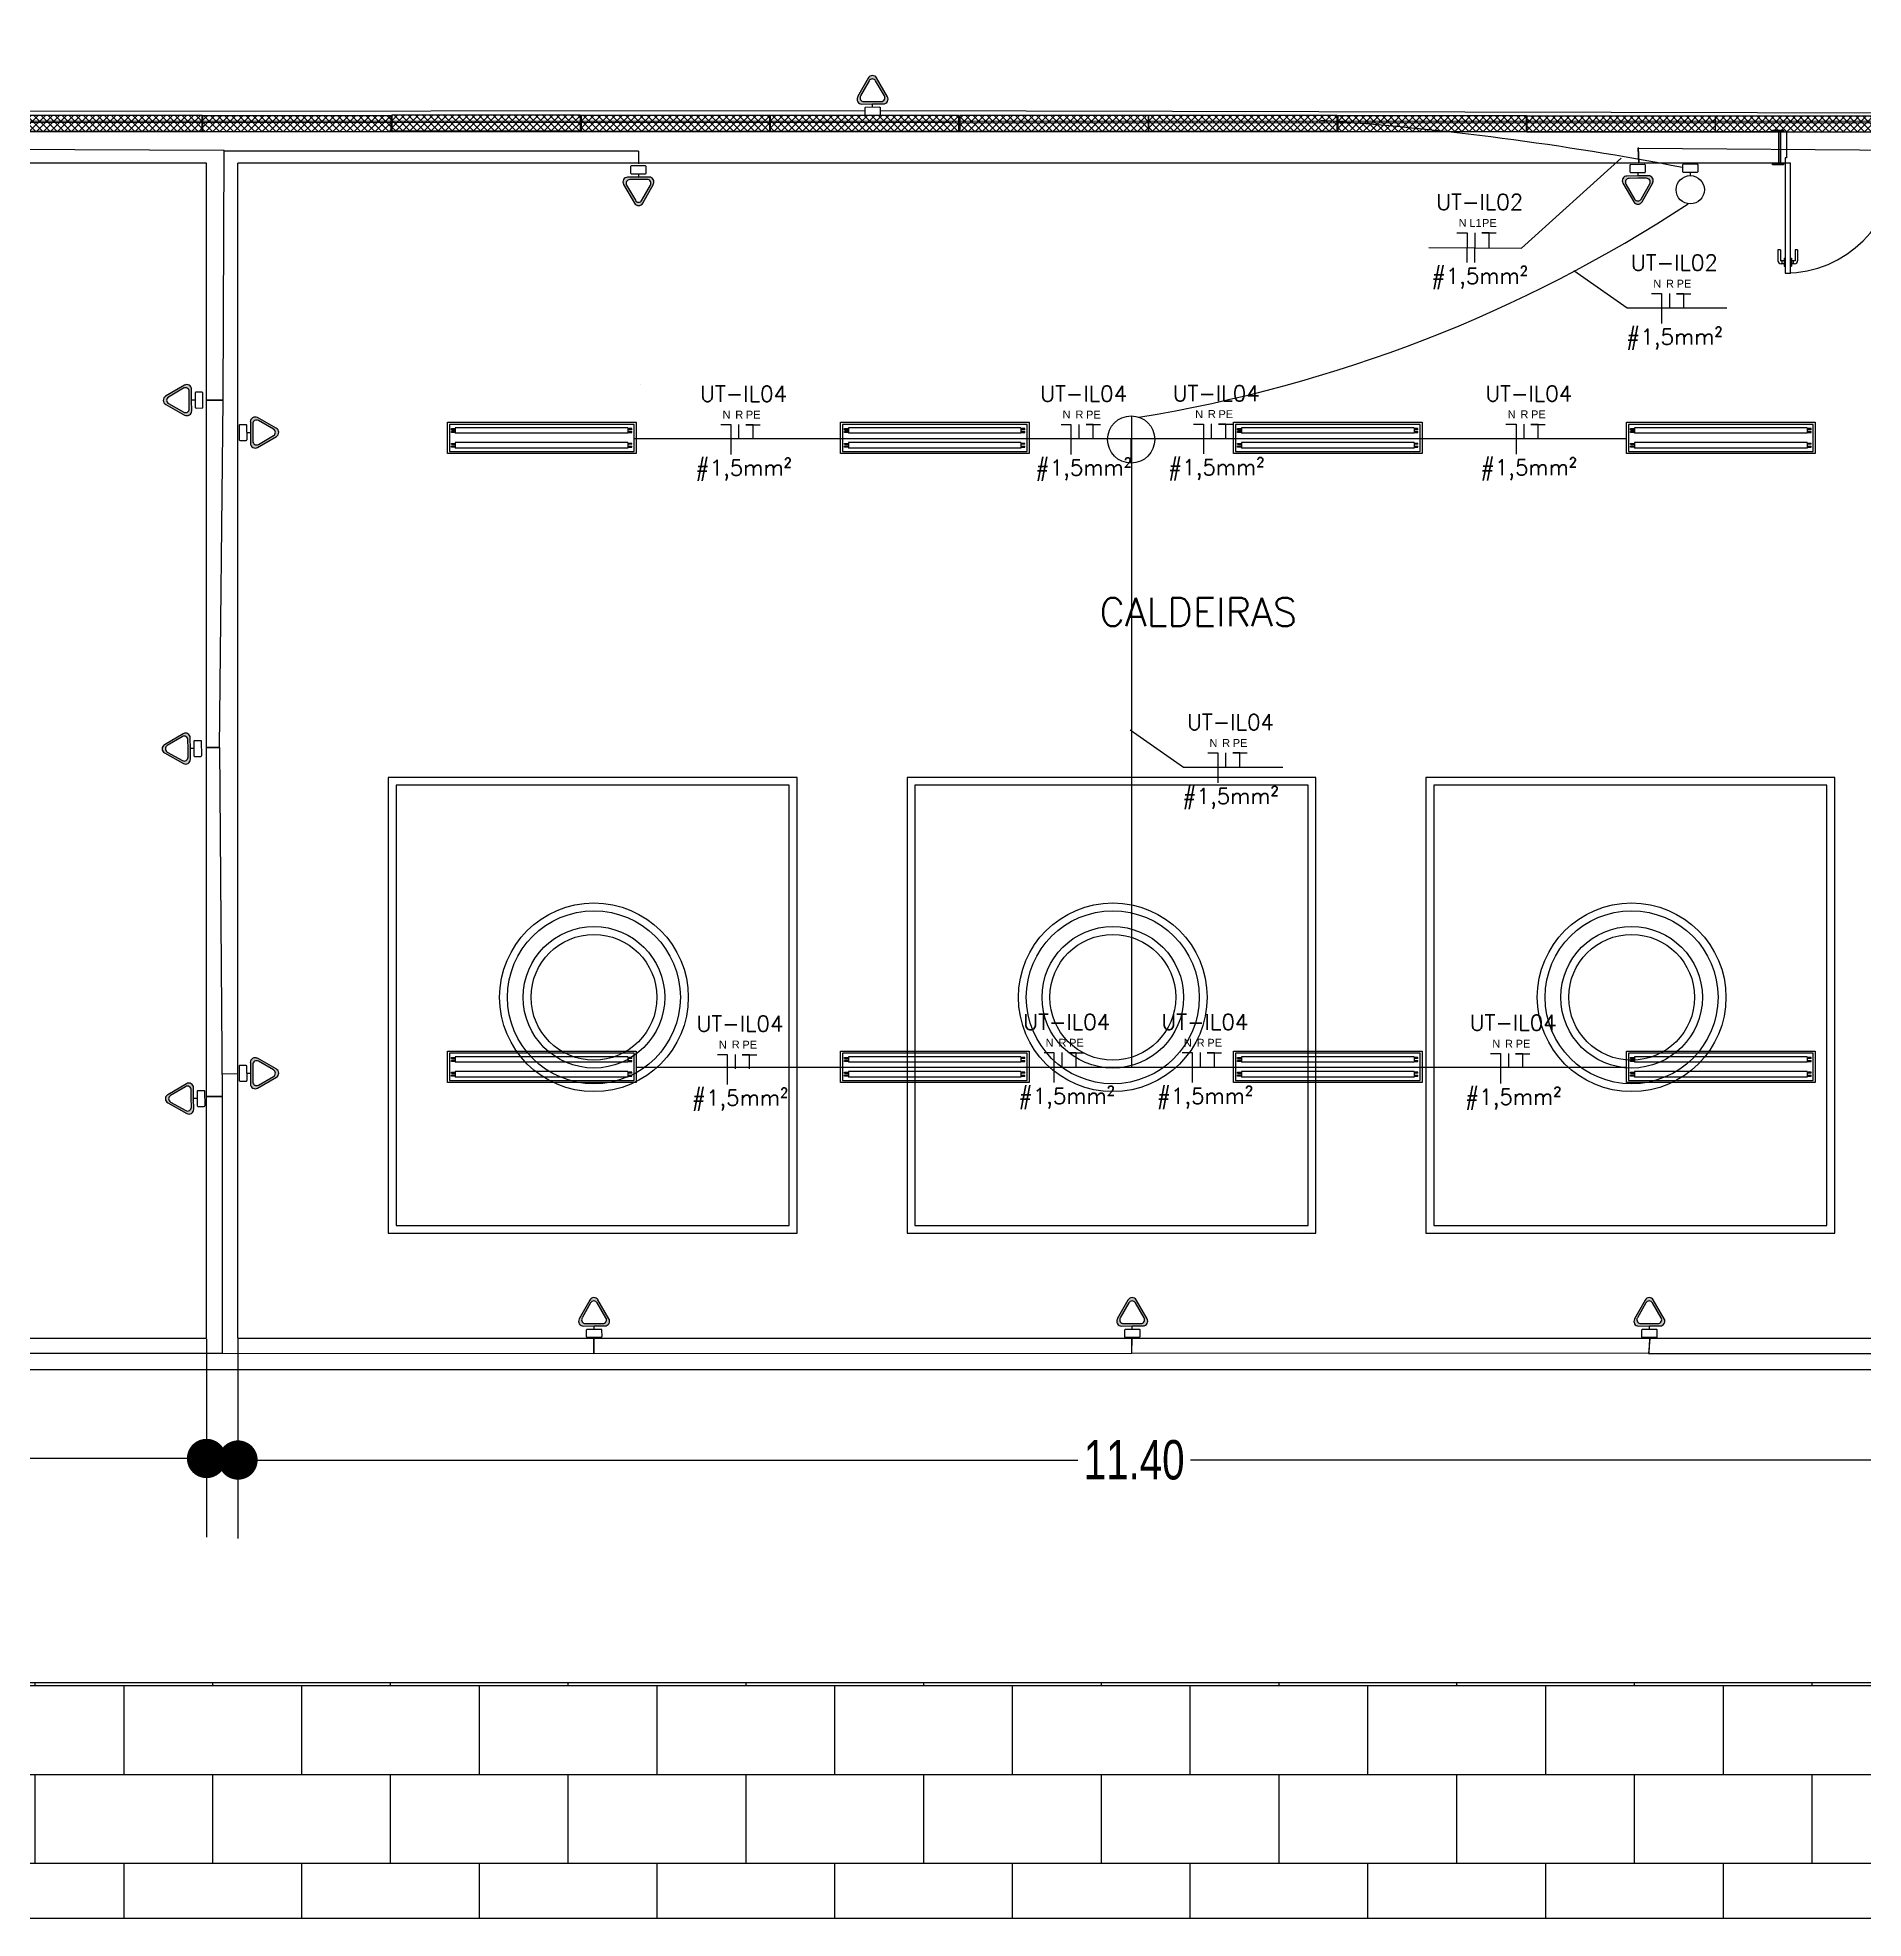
# Model space of a CAD drawing. Header units: metres. Extents: x 2442 to 5008, y 1070 to 2228.
# Drawn here: x 2476.5 to 2488.12, y 1088.13 to 1100.09 of the extents above; entities that cross this region are included whole.
import ezdxf
from ezdxf.enums import TextEntityAlignment as Align

# ---------------------------------------------------------------- set-up
doc = ezdxf.new("R2010")
doc.units = ezdxf.units.M
doc.linetypes.add('HIDDEN', pattern=[0.375, 0.25, -0.125])
doc.layers.get('Defpoints').update_dxf_attribs({"color": 130})
for name, color, linetype in [('003', 1, 'Continuous'), ('ARQ LAYOUT', 252, 'Continuous'), ('ARQ-TEXTO3', 3, 'Continuous'), ('ARQ_ELÉTRODUTOS', 2, 'Continuous'), ('ARQ_PAREDES', 6, 'Continuous'), ('ARQ_PORTAS', 3, 'Continuous'), ('ARQ_TOMADAS', 30, 'Continuous'), ('ELETROCALHA', 1, 'Continuous'), ('FIACAO', 7, 'Continuous'), ('HATCH_ELETRODUTOS', 7, 'Continuous'), ('INDICACAO_BIT_FIACAO', 10, 'Continuous'), ('INDICACAO_CIRCUITO_FIA', 7, 'Continuous'), ('INTERRUPTORES RESIDENCIAL', 150, 'Continuous'), ('LINHA_DE_CHAMADA', 7, 'Continuous'), ('LUMINÁRIAS RESIDENCIAL', 150, 'Continuous'), ('muro', 50, 'Continuous'), ('QGBT', 7, 'Continuous'), ('TOMADAS 220V RESIDENCIAL', 130, 'Continuous')]:
    doc.layers.add(name, color=color, linetype=linetype)
doc.styles.add('ARIAL', font='arial.ttf')
doc.styles.add('Luciene 01', font='swisscl.ttf')
doc.styles.add('ROMANS', font='ROMANS.SHX')
doc.styles.get("Standard").update_dxf_attribs({"font": 'arial.ttf'})
doc.linetypes.add('ELETROCALHA', pattern='A,0.5,-0.2,["=",Standard,S=0.18,R=0,X=-0.15,Y=-0.08],0', length=0.7)
doc.dimstyles.new('LP 50', dxfattribs={"dimscale": 0.5, "dimtxt": 0.5, "dimasz": 0.5, "dimexe": 1, "dimexo": 0.01, "dimgap": 0.05, "dimtad": 0, "dimzin": 0, "dimdsep": 46, "dimtxsty": 'Luciene 01', "dimblk": 'DOT', "dimcen": 1, "dimclrd": 256, "dimclre": 256, "dimclrt": 256, "dimadec": 0, "dimazin": 0, "dimtfac": 1, "dimtofl": 0, "dimtmove": 0, "dimatfit": 3, "dimldrblk": 'DOT', "dimfxl": 1, "dimtolj": 1, "dimtzin": 0, "dimlwd": -1, "dimarcsym": 1})

# ---------------------------------------------------------------- blocks, each defined once
blk = doc.blocks.new('porta120')
at = {"layer": 'ARQ_PORTAS'}
for p, q in [((2471.919, 1122.518), (2471.919, 1122.513)), ((2471.969, 1122.518), (2471.919, 1122.518)), ((2471.934, 1122.518), (2471.934, 1122.538)), ((2471.934, 1122.532), (2471.954, 1122.532)), ((2472.024, 1122.558), (2471.954, 1122.558)), ((2471.954, 1122.518), (2471.954, 1122.543)), ((2472.024, 1122.543), (2471.954, 1122.543)), ((2471.969, 1122.518), (2471.969, 1122.513)), ((2472.024, 1122.543), (2472.024, 1122.558)), ((2471.919, 1122.478), (2471.919, 1122.473)), ((2471.969, 1122.473), (2471.919, 1122.473)), ((2471.934, 1122.453), (2471.934, 1122.473)), ((2471.934, 1122.459), (2471.954, 1122.459)), ((2471.954, 1122.448), (2471.954, 1122.473)), ((2472.024, 1122.448), (2471.954, 1122.448)), ((2472.024, 1122.433), (2471.954, 1122.433)), ((2471.969, 1122.478), (2471.969, 1122.473)), ((2472.024, 1122.433), (2472.024, 1122.448)), ((2471.919, 1121.128), (2471.919, 1121.133)), ((2471.969, 1121.133), (2471.919, 1121.133)), ((2471.919, 1121.088), (2471.919, 1121.093)), ((2471.969, 1121.088), (2471.919, 1121.088)), ((2471.934, 1121.153), (2471.934, 1121.133)), ((2471.934, 1121.147), (2471.954, 1121.147)), ((2471.934, 1121.088), (2471.934, 1121.068)), ((2471.934, 1121.074), (2471.954, 1121.074)), ((2472.024, 1121.173), (2471.954, 1121.173)), ((2472.024, 1121.158), (2471.954, 1121.158)), ((2471.954, 1121.158), (2471.954, 1121.133)), ((2471.954, 1121.088), (2471.954, 1121.063)), ((2472.024, 1121.063), (2471.954, 1121.063)), ((2471.969, 1121.128), (2471.969, 1121.133)), ((2471.969, 1121.088), (2471.969, 1121.093)), ((2472.024, 1121.173), (2472.024, 1121.158)), ((2472.024, 1121.063), (2472.024, 1121.048)), ((2472.024, 1121.048), (2471.954, 1121.048))]:
    blk.add_line(p, q, dxfattribs=at)
for points in [[(2472.574, 1122.478), (2472.574, 1122.513), (2471.874, 1122.513), (2471.874, 1122.478)], [(2472.574, 1122.523), (2472.564, 1122.523), (2472.564, 1122.593), (2472.574, 1122.593)], [(2472.574, 1122.543), (2472.574, 1122.553), (2472.774, 1122.553), (2472.774, 1122.543)], [(2472.774, 1122.543), (2472.774, 1122.503), (2472.609, 1122.503), (2472.609, 1122.513), (2472.574, 1122.513), (2472.574, 1122.543)], [(2472.774, 1122.593), (2472.784, 1122.593), (2472.784, 1122.523), (2472.774, 1122.523)], [(2472.574, 1121.128), (2472.574, 1121.093), (2471.874, 1121.093), (2471.874, 1121.128)], [(2472.574, 1121.083), (2472.564, 1121.083), (2472.564, 1121.013), (2472.574, 1121.013)], [(2472.774, 1121.063), (2472.774, 1121.103), (2472.609, 1121.103), (2472.609, 1121.093), (2472.574, 1121.093), (2472.574, 1121.063)], [(2472.574, 1121.053), (2472.574, 1121.063), (2472.774, 1121.063), (2472.774, 1121.053)], [(2472.774, 1121.013), (2472.784, 1121.013), (2472.784, 1121.083), (2472.774, 1121.083)]]:
    blk.add_lwpolyline(points, close=True, dxfattribs=at)
for centre, radius, start, end in [((2472.592, 1122.52), 0.718, 180.577, 268.6014), ((2471.954, 1122.538), 0.02, 90, 180), ((2471.954, 1122.453), 0.02, 180, 270), ((2472.591, 1121.086), 0.717, 91.3684, 179.4355), ((2471.954, 1121.153), 0.02, 90, 180), ((2471.954, 1121.068), 0.02, 180, 270)]:
    blk.add_arc(centre, radius, start, end, dxfattribs=at)
blk = doc.blocks.new('CALDEIRAS01')
at = {"layer": 'ARQ LAYOUT'}
for points in [[(2482.034, 1092.486), (2484.634, 1092.486), (2484.634, 1095.386), (2482.034, 1095.386)], [(2482.084, 1092.536), (2484.584, 1092.536), (2484.584, 1095.336), (2482.084, 1095.336)]]:
    blk.add_lwpolyline(points, close=True, dxfattribs=at)
for radius in [0.6, 0.55, 0.45, 0.4]:
    blk.add_circle((2483.342, 1093.987), radius, dxfattribs=at)
blk = doc.blocks.new('_Dot')
at = {"color": 0, "linetype": 'ByBlock', "lineweight": -2}
blk.add_line((-0.5, 0), (-1, 0), dxfattribs=at)
at = {"color": 0, "linetype": 'ByBlock', "const_width": 0.5}
blk.add_lwpolyline([(-0.25, 0, 1), (0.25, 0, 1)], format="xyb", close=True, dxfattribs=at)
blk = doc.blocks.new('*D316')
at = {"lineweight": -2, "transparency": 16777216}
for p, q in [((2466.678, 1091.814), (2466.678, 1090.554)), ((2477.578, 1091.814), (2477.578, 1090.554))]:
    blk.add_line(p, q, dxfattribs=at)
at = {"transparency": 16777216}
for p, q in [((2466.928, 1091.054), (2471.77, 1091.054)), ((2477.328, 1091.054), (2472.486, 1091.054))]:
    blk.add_line(p, q, dxfattribs=at)
at = {"layer": 'Defpoints', "color": 0, "transparency": 16777216}
for p in [(2466.678, 1091.819), (2477.578, 1091.819), (2477.578, 1091.054)]:
    blk.add_point(p, dxfattribs=at)
at = {"transparency": 16777216, "xscale": 0.25, "yscale": 0.25, "zscale": 0.25, "rotation": 180}
blk.add_blockref('_Dot', (2466.678, 1091.054), dxfattribs=at)
at = {"transparency": 16777216, "xscale": 0.25, "yscale": 0.25, "zscale": 0.25}
blk.add_blockref('_Dot', (2477.578, 1091.054), dxfattribs=at)
at = {"transparency": 16777216, "insert": (2472.128, 1091.054), "char_height": 0.25, "attachment_point": 5, "style": 'Luciene 01'}
blk.add_mtext('\\A1;10.90', dxfattribs=at)
blk = doc.blocks.new('*D321')
at = {"lineweight": -2, "transparency": 16777216}
for p, q in [((2477.778, 1091.814), (2477.778, 1090.544)), ((2489.178, 1091.814), (2489.178, 1090.544))]:
    blk.add_line(p, q, dxfattribs=at)
at = {"transparency": 16777216}
for p, q in [((2478.028, 1091.044), (2483.12, 1091.044)), ((2488.928, 1091.044), (2483.836, 1091.044))]:
    blk.add_line(p, q, dxfattribs=at)
at = {"layer": 'Defpoints', "color": 0, "transparency": 16777216}
for p in [(2477.778, 1091.819), (2489.178, 1091.819), (2489.178, 1091.044)]:
    blk.add_point(p, dxfattribs=at)
at = {"transparency": 16777216, "xscale": 0.25, "yscale": 0.25, "zscale": 0.25, "rotation": 180}
blk.add_blockref('_Dot', (2477.778, 1091.044), dxfattribs=at)
at = {"transparency": 16777216, "xscale": 0.25, "yscale": 0.25, "zscale": 0.25}
blk.add_blockref('_Dot', (2489.178, 1091.044), dxfattribs=at)
at = {"transparency": 16777216, "insert": (2483.478, 1091.044), "char_height": 0.25, "attachment_point": 5, "style": 'Luciene 01'}
blk.add_mtext('\\A1;11.40', dxfattribs=at)
blk = doc.blocks.new('*U333', base_point=(827.839, 596.659))
at = {"ltscale": 0.035}
for p, q in [((827.252, 596.745), (827.252, 596.572)), ((828.426, 596.745), (827.252, 596.745)), ((827.264, 596.718), (827.289, 596.718)), ((827.264, 596.711), (827.264, 596.718)), ((827.264, 596.711), (827.289, 596.711)), ((827.264, 596.693), (827.264, 596.7)), ((827.289, 596.7), (827.264, 596.7)), ((827.289, 596.693), (827.264, 596.693)), ((828.387, 596.723), (827.289, 596.723)), ((827.289, 596.723), (827.289, 596.688)), ((828.387, 596.688), (827.289, 596.688)), ((828.387, 596.723), (828.387, 596.688)), ((828.412, 596.718), (828.387, 596.718)), ((828.412, 596.711), (828.387, 596.711)), ((828.387, 596.7), (828.412, 596.7)), ((828.387, 596.693), (828.412, 596.693)), ((828.412, 596.711), (828.412, 596.718)), ((828.412, 596.693), (828.412, 596.7)), ((828.426, 596.572), (828.426, 596.745)), ((827.252, 596.572), (828.426, 596.572)), ((827.264, 596.624), (827.289, 596.624)), ((827.264, 596.618), (827.264, 596.624)), ((827.264, 596.618), (827.289, 596.618)), ((827.264, 596.599), (827.264, 596.606)), ((827.289, 596.606), (827.264, 596.606)), ((827.289, 596.599), (827.264, 596.599)), ((828.387, 596.629), (827.289, 596.629)), ((827.289, 596.629), (827.289, 596.594)), ((828.387, 596.594), (827.289, 596.594)), ((828.387, 596.629), (828.387, 596.594)), ((828.412, 596.624), (828.387, 596.624)), ((828.412, 596.618), (828.387, 596.618)), ((828.387, 596.606), (828.412, 596.606)), ((828.387, 596.599), (828.412, 596.599)), ((828.412, 596.618), (828.412, 596.624)), ((828.412, 596.599), (828.412, 596.606))]:
    blk.add_line(p, q, dxfattribs=at)
blk.add_lwpolyline([(827.239, 596.759), (828.439, 596.759), (828.439, 596.559), (827.239, 596.559)], close=True)
blk = doc.blocks.new('*U334')
at = {"layer": 'LUMINÁRIAS RESIDENCIAL', "ltscale": 50}
blk.add_blockref('*U333', (0, 0), dxfattribs=at)
blk = doc.blocks.new('*U335')
at = {"color": 0, "linetype": 'ByBlock', "lineweight": -2, "transparency": 16777216}
for p in [(0, 4), (2.5, 4), (5, 4), (7.5, 4), (0, 0), (2.5, 0), (5, 0), (7.5, 0)]:
    blk.add_blockref('*U334', p, dxfattribs=at)
blk = doc.blocks.new('*U412', base_point=(1430, 202.333))
blk.add_line((1430, 202.333), (1430, 202.355))
blk.add_lwpolyline([(1429.956, 202.283), (1430.044, 202.283, 0.414214), (1430.05, 202.289), (1430.05, 202.327, 0.414214), (1430.044, 202.333), (1429.956, 202.333, 0.414214), (1429.95, 202.327), (1429.95, 202.289, 0.414214)], format="xyb", close=True)
blk.add_circle((1430, 202.445), 0.09)
blk = doc.blocks.new('A$C1135d751')
at = {"layer": 'INTERRUPTORES RESIDENCIAL'}
blk.add_blockref('*U412', (1.607, 0.067), dxfattribs=at)
blk = doc.blocks.new('A$C5c12d58d')
at = {"layer": 'ARQ_ELÉTRODUTOS'}
blk.add_circle((0, 0), 0.15, dxfattribs=at)
blk = doc.blocks.new('A$C97385c09')
at = {"layer": 'ARQ_ELÉTRODUTOS'}
for p, q in [((-0.384, -2.049), (-0.386, -2.349)), ((-0.386, -2.349), (-0.386, -2.193)), ((-0.386, -2.193), (-0.237, -2.193))]:
    blk.add_line(p, q, dxfattribs=at)
blk.add_blockref('A$C5c12d58d', (-0.386, -2.199), dxfattribs=at)
blk = doc.blocks.new('A$C48e83005')
at = {"layer": 'ARQ_ELÉTRODUTOS'}
blk.add_blockref('A$C97385c09', (0.38, 2.188), dxfattribs=at)
blk = doc.blocks.new('A$Cd8104748')
at = {"layer": 'HATCH_ELETRODUTOS'}
h = blk.add_hatch(dxfattribs=at)
h.set_pattern_fill('ANSI37', color=1, scale=0.01, style=0)
h.set_pattern_definition([(45, (-1434.340204, -219.729673), (-0.0224506403, 0.0224506403), []), (135, (-1434.340204, -219.729673), (-0.0224506403, -0.0224506403), [])])
h.paths.add_polyline_path([(-0.6, -0.05), (0.6, -0.05), (0.6, 0.05), (-0.6, 0.05)])
at = {"layer": 'ELETROCALHA', "linetype": 'ELETROCALHA'}
blk.add_lwpolyline([(-0.6, -0.05), (0.6, -0.05), (0.6, 0.05), (-0.6, 0.05)], close=True, dxfattribs=at)
blk = doc.blocks.new('*U850', base_point=(1431.422, 204.482))
h = blk.add_hatch(color=256)
h.dxf.hatch_style = 1
h.paths.add_polyline_path([(1431.396, 204.669), (1431.327, 204.549, 0.575867), (1431.354, 204.504), (1431.422, 204.504), (1431.491, 204.504, 0.575867), (1431.517, 204.549), (1431.448, 204.669, 0.580323)])
h.paths.add_polyline_path([(1431.443, 204.651), (1431.498, 204.555, -0.575867), (1431.477, 204.519), (1431.422, 204.519), (1431.367, 204.519, -0.575867), (1431.346, 204.555), (1431.401, 204.651, -0.580323)], flags=16)
for p, q in [((1431.396, 204.669), (1431.327, 204.549)), ((1431.517, 204.549), (1431.448, 204.669)), ((1431.401, 204.651), (1431.346, 204.555)), ((1431.498, 204.555), (1431.443, 204.651)), ((1431.354, 204.504), (1431.422, 204.504)), ((1431.367, 204.519), (1431.422, 204.519)), ((1431.422, 204.519), (1431.477, 204.519)), ((1431.422, 204.504), (1431.491, 204.504)), ((1431.422, 204.482), (1431.422, 204.504))]:
    blk.add_line(p, q)
blk.add_lwpolyline([(1431.378, 204.432), (1431.466, 204.432, 0.414214), (1431.472, 204.438), (1431.472, 204.476, 0.414214), (1431.466, 204.482), (1431.378, 204.482, 0.414214), (1431.372, 204.476), (1431.372, 204.438, 0.414214)], format="xyb", close=True)
for centre, radius, start, end in [((1431.422, 204.654), 0.0301, 29.7449, 150.2551), ((1431.354, 204.534), 0.0301, 150.2551, 270), ((1431.367, 204.543), 0.0241, 150.2551, 270), ((1431.422, 204.639), 0.0241, 29.7449, 150.2551), ((1431.477, 204.543), 0.0241, 270, 29.7449), ((1431.491, 204.534), 0.0301, 270, 29.7449)]:
    blk.add_arc(centre, radius, start, end)
blk = doc.blocks.new('*U903', base_point=(1431.422, 204.482))
h = blk.add_hatch(color=256)
h.dxf.hatch_style = 1
h.paths.add_polyline_path([(1431.396, 204.669), (1431.327, 204.549, 0.575867), (1431.354, 204.504), (1431.422, 204.504), (1431.491, 204.504, 0.575867), (1431.517, 204.549), (1431.448, 204.669, 0.580323)])
h.paths.add_polyline_path([(1431.443, 204.651), (1431.498, 204.555, -0.575867), (1431.477, 204.519), (1431.422, 204.519), (1431.367, 204.519, -0.575867), (1431.346, 204.555), (1431.401, 204.651, -0.580323)], flags=16)
for p, q in [((1431.396, 204.669), (1431.327, 204.549)), ((1431.517, 204.549), (1431.448, 204.669)), ((1431.401, 204.651), (1431.346, 204.555)), ((1431.498, 204.555), (1431.443, 204.651)), ((1431.354, 204.504), (1431.422, 204.504)), ((1431.367, 204.519), (1431.422, 204.519)), ((1431.422, 204.519), (1431.477, 204.519)), ((1431.422, 204.504), (1431.491, 204.504)), ((1431.422, 204.482), (1431.422, 204.504))]:
    blk.add_line(p, q)
blk.add_lwpolyline([(1431.378, 204.432), (1431.466, 204.432, 0.414214), (1431.472, 204.438), (1431.472, 204.476, 0.414214), (1431.466, 204.482), (1431.378, 204.482, 0.414214), (1431.372, 204.476), (1431.372, 204.438, 0.414214)], format="xyb", close=True)
for centre, radius, start, end in [((1431.422, 204.654), 0.0301, 29.7449, 150.2551), ((1431.354, 204.534), 0.0301, 150.2551, 270), ((1431.367, 204.543), 0.0241, 150.2551, 270), ((1431.422, 204.639), 0.0241, 29.7449, 150.2551), ((1431.477, 204.543), 0.0241, 270, 29.7449), ((1431.491, 204.534), 0.0301, 270, 29.7449)]:
    blk.add_arc(centre, radius, start, end)
blk = doc.blocks.new('*U905', base_point=(1431.422, 204.482))
h = blk.add_hatch(color=256)
h.dxf.hatch_style = 1
h.paths.add_polyline_path([(1431.396, 204.669), (1431.327, 204.549, 0.575867), (1431.354, 204.504), (1431.422, 204.504), (1431.491, 204.504, 0.575867), (1431.517, 204.549), (1431.448, 204.669, 0.580323)])
h.paths.add_polyline_path([(1431.443, 204.651), (1431.498, 204.555, -0.575867), (1431.477, 204.519), (1431.422, 204.519), (1431.367, 204.519, -0.575867), (1431.346, 204.555), (1431.401, 204.651, -0.580323)], flags=16)
for p, q in [((1431.396, 204.669), (1431.327, 204.549)), ((1431.517, 204.549), (1431.448, 204.669)), ((1431.401, 204.651), (1431.346, 204.555)), ((1431.498, 204.555), (1431.443, 204.651)), ((1431.354, 204.504), (1431.422, 204.504)), ((1431.367, 204.519), (1431.422, 204.519)), ((1431.422, 204.519), (1431.477, 204.519)), ((1431.422, 204.504), (1431.491, 204.504)), ((1431.422, 204.482), (1431.422, 204.504))]:
    blk.add_line(p, q)
blk.add_lwpolyline([(1431.378, 204.432), (1431.466, 204.432, 0.414214), (1431.472, 204.438), (1431.472, 204.476, 0.414214), (1431.466, 204.482), (1431.378, 204.482, 0.414214), (1431.372, 204.476), (1431.372, 204.438, 0.414214)], format="xyb", close=True)
for centre, radius, start, end in [((1431.422, 204.654), 0.0301, 29.7449, 150.2551), ((1431.354, 204.534), 0.0301, 150.2551, 270), ((1431.367, 204.543), 0.0241, 150.2551, 270), ((1431.422, 204.639), 0.0241, 29.7449, 150.2551), ((1431.477, 204.543), 0.0241, 270, 29.7449), ((1431.491, 204.534), 0.0301, 270, 29.7449)]:
    blk.add_arc(centre, radius, start, end)
blk = doc.blocks.new('*U922', base_point=(1431.422, 204.482))
h = blk.add_hatch(color=256)
h.dxf.hatch_style = 1
h.paths.add_polyline_path([(1431.396, 204.669), (1431.327, 204.549, 0.575867), (1431.354, 204.504), (1431.422, 204.504), (1431.491, 204.504, 0.575867), (1431.517, 204.549), (1431.448, 204.669, 0.580323)])
h.paths.add_polyline_path([(1431.443, 204.651), (1431.498, 204.555, -0.575867), (1431.477, 204.519), (1431.422, 204.519), (1431.367, 204.519, -0.575867), (1431.346, 204.555), (1431.401, 204.651, -0.580323)], flags=16)
for p, q in [((1431.396, 204.669), (1431.327, 204.549)), ((1431.517, 204.549), (1431.448, 204.669)), ((1431.401, 204.651), (1431.346, 204.555)), ((1431.498, 204.555), (1431.443, 204.651)), ((1431.354, 204.504), (1431.422, 204.504)), ((1431.367, 204.519), (1431.422, 204.519)), ((1431.422, 204.519), (1431.477, 204.519)), ((1431.422, 204.504), (1431.491, 204.504)), ((1431.422, 204.482), (1431.422, 204.504))]:
    blk.add_line(p, q)
blk.add_lwpolyline([(1431.378, 204.432), (1431.466, 204.432, 0.414214), (1431.472, 204.438), (1431.472, 204.476, 0.414214), (1431.466, 204.482), (1431.378, 204.482, 0.414214), (1431.372, 204.476), (1431.372, 204.438, 0.414214)], format="xyb", close=True)
for centre, radius, start, end in [((1431.422, 204.654), 0.0301, 29.7449, 150.2551), ((1431.354, 204.534), 0.0301, 150.2551, 270), ((1431.367, 204.543), 0.0241, 150.2551, 270), ((1431.422, 204.639), 0.0241, 29.7449, 150.2551), ((1431.477, 204.543), 0.0241, 270, 29.7449), ((1431.491, 204.534), 0.0301, 270, 29.7449)]:
    blk.add_arc(centre, radius, start, end)
blk = doc.blocks.new('*U928', base_point=(1431.422, 204.482))
h = blk.add_hatch(color=256)
h.dxf.hatch_style = 1
h.paths.add_polyline_path([(1431.396, 204.669), (1431.327, 204.549, 0.575867), (1431.354, 204.504), (1431.422, 204.504), (1431.491, 204.504, 0.575867), (1431.517, 204.549), (1431.448, 204.669, 0.580323)])
h.paths.add_polyline_path([(1431.443, 204.651), (1431.498, 204.555, -0.575867), (1431.477, 204.519), (1431.422, 204.519), (1431.367, 204.519, -0.575867), (1431.346, 204.555), (1431.401, 204.651, -0.580323)], flags=16)
for p, q in [((1431.396, 204.669), (1431.327, 204.549)), ((1431.517, 204.549), (1431.448, 204.669)), ((1431.401, 204.651), (1431.346, 204.555)), ((1431.498, 204.555), (1431.443, 204.651)), ((1431.354, 204.504), (1431.422, 204.504)), ((1431.367, 204.519), (1431.422, 204.519)), ((1431.422, 204.519), (1431.477, 204.519)), ((1431.422, 204.504), (1431.491, 204.504)), ((1431.422, 204.482), (1431.422, 204.504))]:
    blk.add_line(p, q)
blk.add_lwpolyline([(1431.378, 204.432), (1431.466, 204.432, 0.414214), (1431.472, 204.438), (1431.472, 204.476, 0.414214), (1431.466, 204.482), (1431.378, 204.482, 0.414214), (1431.372, 204.476), (1431.372, 204.438, 0.414214)], format="xyb", close=True)
for centre, radius, start, end in [((1431.422, 204.654), 0.0301, 29.7449, 150.2551), ((1431.354, 204.534), 0.0301, 150.2551, 270), ((1431.367, 204.543), 0.0241, 150.2551, 270), ((1431.422, 204.639), 0.0241, 29.7449, 150.2551), ((1431.477, 204.543), 0.0241, 270, 29.7449), ((1431.491, 204.534), 0.0301, 270, 29.7449)]:
    blk.add_arc(centre, radius, start, end)
blk = doc.blocks.new('*U930', base_point=(1431.422, 204.482))
h = blk.add_hatch(color=256)
h.dxf.hatch_style = 1
h.paths.add_polyline_path([(1431.396, 204.669), (1431.327, 204.549, 0.575867), (1431.354, 204.504), (1431.422, 204.504), (1431.491, 204.504, 0.575867), (1431.517, 204.549), (1431.448, 204.669, 0.580323)])
h.paths.add_polyline_path([(1431.443, 204.651), (1431.498, 204.555, -0.575867), (1431.477, 204.519), (1431.422, 204.519), (1431.367, 204.519, -0.575867), (1431.346, 204.555), (1431.401, 204.651, -0.580323)], flags=16)
for p, q in [((1431.396, 204.669), (1431.327, 204.549)), ((1431.517, 204.549), (1431.448, 204.669)), ((1431.401, 204.651), (1431.346, 204.555)), ((1431.498, 204.555), (1431.443, 204.651)), ((1431.354, 204.504), (1431.422, 204.504)), ((1431.367, 204.519), (1431.422, 204.519)), ((1431.422, 204.519), (1431.477, 204.519)), ((1431.422, 204.504), (1431.491, 204.504)), ((1431.422, 204.482), (1431.422, 204.504))]:
    blk.add_line(p, q)
blk.add_lwpolyline([(1431.378, 204.432), (1431.466, 204.432, 0.414214), (1431.472, 204.438), (1431.472, 204.476, 0.414214), (1431.466, 204.482), (1431.378, 204.482, 0.414214), (1431.372, 204.476), (1431.372, 204.438, 0.414214)], format="xyb", close=True)
for centre, radius, start, end in [((1431.422, 204.654), 0.0301, 29.7449, 150.2551), ((1431.354, 204.534), 0.0301, 150.2551, 270), ((1431.367, 204.543), 0.0241, 150.2551, 270), ((1431.422, 204.639), 0.0241, 29.7449, 150.2551), ((1431.477, 204.543), 0.0241, 270, 29.7449), ((1431.491, 204.534), 0.0301, 270, 29.7449)]:
    blk.add_arc(centre, radius, start, end)
blk = doc.blocks.new('*U934', base_point=(1431.422, 204.482))
h = blk.add_hatch(color=256)
h.dxf.hatch_style = 1
h.paths.add_polyline_path([(1431.396, 204.669), (1431.327, 204.549, 0.575867), (1431.354, 204.504), (1431.422, 204.504), (1431.491, 204.504, 0.575867), (1431.517, 204.549), (1431.448, 204.669, 0.580323)])
h.paths.add_polyline_path([(1431.443, 204.651), (1431.498, 204.555, -0.575867), (1431.477, 204.519), (1431.422, 204.519), (1431.367, 204.519, -0.575867), (1431.346, 204.555), (1431.401, 204.651, -0.580323)], flags=16)
for p, q in [((1431.396, 204.669), (1431.327, 204.549)), ((1431.517, 204.549), (1431.448, 204.669)), ((1431.401, 204.651), (1431.346, 204.555)), ((1431.498, 204.555), (1431.443, 204.651)), ((1431.354, 204.504), (1431.422, 204.504)), ((1431.367, 204.519), (1431.422, 204.519)), ((1431.422, 204.519), (1431.477, 204.519)), ((1431.422, 204.504), (1431.491, 204.504)), ((1431.422, 204.482), (1431.422, 204.504))]:
    blk.add_line(p, q)
blk.add_lwpolyline([(1431.378, 204.432), (1431.466, 204.432, 0.414214), (1431.472, 204.438), (1431.472, 204.476, 0.414214), (1431.466, 204.482), (1431.378, 204.482, 0.414214), (1431.372, 204.476), (1431.372, 204.438, 0.414214)], format="xyb", close=True)
for centre, radius, start, end in [((1431.422, 204.654), 0.0301, 29.7449, 150.2551), ((1431.354, 204.534), 0.0301, 150.2551, 270), ((1431.367, 204.543), 0.0241, 150.2551, 270), ((1431.422, 204.639), 0.0241, 29.7449, 150.2551), ((1431.477, 204.543), 0.0241, 270, 29.7449), ((1431.491, 204.534), 0.0301, 270, 29.7449)]:
    blk.add_arc(centre, radius, start, end)
blk = doc.blocks.new('*U936', base_point=(1431.422, 204.482))
h = blk.add_hatch(color=256)
h.dxf.hatch_style = 1
h.paths.add_polyline_path([(1431.396, 204.669), (1431.327, 204.549, 0.575867), (1431.354, 204.504), (1431.422, 204.504), (1431.491, 204.504, 0.575867), (1431.517, 204.549), (1431.448, 204.669, 0.580323)])
h.paths.add_polyline_path([(1431.443, 204.651), (1431.498, 204.555, -0.575867), (1431.477, 204.519), (1431.422, 204.519), (1431.367, 204.519, -0.575867), (1431.346, 204.555), (1431.401, 204.651, -0.580323)], flags=16)
for p, q in [((1431.396, 204.669), (1431.327, 204.549)), ((1431.517, 204.549), (1431.448, 204.669)), ((1431.401, 204.651), (1431.346, 204.555)), ((1431.498, 204.555), (1431.443, 204.651)), ((1431.354, 204.504), (1431.422, 204.504)), ((1431.367, 204.519), (1431.422, 204.519)), ((1431.422, 204.519), (1431.477, 204.519)), ((1431.422, 204.504), (1431.491, 204.504)), ((1431.422, 204.482), (1431.422, 204.504))]:
    blk.add_line(p, q)
blk.add_lwpolyline([(1431.378, 204.432), (1431.466, 204.432, 0.414214), (1431.472, 204.438), (1431.472, 204.476, 0.414214), (1431.466, 204.482), (1431.378, 204.482, 0.414214), (1431.372, 204.476), (1431.372, 204.438, 0.414214)], format="xyb", close=True)
for centre, radius, start, end in [((1431.422, 204.654), 0.0301, 29.7449, 150.2551), ((1431.354, 204.534), 0.0301, 150.2551, 270), ((1431.367, 204.543), 0.0241, 150.2551, 270), ((1431.422, 204.639), 0.0241, 29.7449, 150.2551), ((1431.477, 204.543), 0.0241, 270, 29.7449), ((1431.491, 204.534), 0.0301, 270, 29.7449)]:
    blk.add_arc(centre, radius, start, end)
blk = doc.blocks.new('*U938', base_point=(1431.422, 204.482))
h = blk.add_hatch(color=256)
h.dxf.hatch_style = 1
h.paths.add_polyline_path([(1431.396, 204.669), (1431.327, 204.549, 0.575867), (1431.354, 204.504), (1431.422, 204.504), (1431.491, 204.504, 0.575867), (1431.517, 204.549), (1431.448, 204.669, 0.580323)])
h.paths.add_polyline_path([(1431.443, 204.651), (1431.498, 204.555, -0.575867), (1431.477, 204.519), (1431.422, 204.519), (1431.367, 204.519, -0.575867), (1431.346, 204.555), (1431.401, 204.651, -0.580323)], flags=16)
for p, q in [((1431.396, 204.669), (1431.327, 204.549)), ((1431.517, 204.549), (1431.448, 204.669)), ((1431.401, 204.651), (1431.346, 204.555)), ((1431.498, 204.555), (1431.443, 204.651)), ((1431.354, 204.504), (1431.422, 204.504)), ((1431.367, 204.519), (1431.422, 204.519)), ((1431.422, 204.519), (1431.477, 204.519)), ((1431.422, 204.504), (1431.491, 204.504)), ((1431.422, 204.482), (1431.422, 204.504))]:
    blk.add_line(p, q)
blk.add_lwpolyline([(1431.378, 204.432), (1431.466, 204.432, 0.414214), (1431.472, 204.438), (1431.472, 204.476, 0.414214), (1431.466, 204.482), (1431.378, 204.482, 0.414214), (1431.372, 204.476), (1431.372, 204.438, 0.414214)], format="xyb", close=True)
for centre, radius, start, end in [((1431.422, 204.654), 0.0301, 29.7449, 150.2551), ((1431.354, 204.534), 0.0301, 150.2551, 270), ((1431.367, 204.543), 0.0241, 150.2551, 270), ((1431.422, 204.639), 0.0241, 29.7449, 150.2551), ((1431.477, 204.543), 0.0241, 270, 29.7449), ((1431.491, 204.534), 0.0301, 270, 29.7449)]:
    blk.add_arc(centre, radius, start, end)
blk = doc.blocks.new('*U940', base_point=(1431.422, 204.482))
h = blk.add_hatch(color=256)
h.dxf.hatch_style = 1
h.paths.add_polyline_path([(1431.396, 204.669), (1431.327, 204.549, 0.575867), (1431.354, 204.504), (1431.422, 204.504), (1431.491, 204.504, 0.575867), (1431.517, 204.549), (1431.448, 204.669, 0.580323)])
h.paths.add_polyline_path([(1431.443, 204.651), (1431.498, 204.555, -0.575867), (1431.477, 204.519), (1431.422, 204.519), (1431.367, 204.519, -0.575867), (1431.346, 204.555), (1431.401, 204.651, -0.580323)], flags=16)
for p, q in [((1431.396, 204.669), (1431.327, 204.549)), ((1431.517, 204.549), (1431.448, 204.669)), ((1431.401, 204.651), (1431.346, 204.555)), ((1431.498, 204.555), (1431.443, 204.651)), ((1431.354, 204.504), (1431.422, 204.504)), ((1431.367, 204.519), (1431.422, 204.519)), ((1431.422, 204.519), (1431.477, 204.519)), ((1431.422, 204.504), (1431.491, 204.504)), ((1431.422, 204.482), (1431.422, 204.504))]:
    blk.add_line(p, q)
blk.add_lwpolyline([(1431.378, 204.432), (1431.466, 204.432, 0.414214), (1431.472, 204.438), (1431.472, 204.476, 0.414214), (1431.466, 204.482), (1431.378, 204.482, 0.414214), (1431.372, 204.476), (1431.372, 204.438, 0.414214)], format="xyb", close=True)
for centre, radius, start, end in [((1431.422, 204.654), 0.0301, 29.7449, 150.2551), ((1431.354, 204.534), 0.0301, 150.2551, 270), ((1431.367, 204.543), 0.0241, 150.2551, 270), ((1431.422, 204.639), 0.0241, 29.7449, 150.2551), ((1431.477, 204.543), 0.0241, 270, 29.7449), ((1431.491, 204.534), 0.0301, 270, 29.7449)]:
    blk.add_arc(centre, radius, start, end)
blk = doc.blocks.new('*U942', base_point=(1431.422, 204.482))
h = blk.add_hatch(color=256)
h.dxf.hatch_style = 1
h.paths.add_polyline_path([(1431.396, 204.669), (1431.327, 204.549, 0.575867), (1431.354, 204.504), (1431.422, 204.504), (1431.491, 204.504, 0.575867), (1431.517, 204.549), (1431.448, 204.669, 0.580323)])
h.paths.add_polyline_path([(1431.443, 204.651), (1431.498, 204.555, -0.575867), (1431.477, 204.519), (1431.422, 204.519), (1431.367, 204.519, -0.575867), (1431.346, 204.555), (1431.401, 204.651, -0.580323)], flags=16)
for p, q in [((1431.396, 204.669), (1431.327, 204.549)), ((1431.517, 204.549), (1431.448, 204.669)), ((1431.401, 204.651), (1431.346, 204.555)), ((1431.498, 204.555), (1431.443, 204.651)), ((1431.354, 204.504), (1431.422, 204.504)), ((1431.367, 204.519), (1431.422, 204.519)), ((1431.422, 204.519), (1431.477, 204.519)), ((1431.422, 204.504), (1431.491, 204.504)), ((1431.422, 204.482), (1431.422, 204.504))]:
    blk.add_line(p, q)
blk.add_lwpolyline([(1431.378, 204.432), (1431.466, 204.432, 0.414214), (1431.472, 204.438), (1431.472, 204.476, 0.414214), (1431.466, 204.482), (1431.378, 204.482, 0.414214), (1431.372, 204.476), (1431.372, 204.438, 0.414214)], format="xyb", close=True)
for centre, radius, start, end in [((1431.422, 204.654), 0.0301, 29.7449, 150.2551), ((1431.354, 204.534), 0.0301, 150.2551, 270), ((1431.367, 204.543), 0.0241, 150.2551, 270), ((1431.422, 204.639), 0.0241, 29.7449, 150.2551), ((1431.477, 204.543), 0.0241, 270, 29.7449), ((1431.491, 204.534), 0.0301, 270, 29.7449)]:
    blk.add_arc(centre, radius, start, end)

msp = doc.modelspace()

# ---------------------------------------------------------------- hatches: boundary and pattern name
at = {"layer": 'HATCH_ELETRODUTOS'}
h = msp.add_hatch(dxfattribs=at)
h.set_pattern_fill('ANSI37', color=1, scale=0.01, style=0)
h.set_pattern_definition([(45, (1045.01653, 879.81731), (-0.0224506403, 0.0224506403), []), (135, (1045.01653, 879.81731), (-0.0224506403, -0.0224506403), [])])
h.paths.add_polyline_path([(2478.757, 1099.497), (2479.957, 1099.497), (2479.957, 1099.597), (2478.757, 1099.597)])
h = msp.add_hatch(dxfattribs=at)
h.set_pattern_fill('ANSI37', color=1, scale=0.01, style=0)
h.set_pattern_definition([(45, (1046.22111, 879.8162), (-0.0224506403, 0.0224506403), []), (135, (1046.22111, 879.8162), (-0.0224506403, -0.0224506403), [])])
h.paths.add_polyline_path([(2479.961, 1099.496), (2481.161, 1099.496), (2481.161, 1099.596), (2479.961, 1099.596)])
h = msp.add_hatch(dxfattribs=at)
h.set_pattern_fill('ANSI37', color=1, scale=0.01, style=0)
h.set_pattern_definition([(45, (1047.423233, 879.816122), (-0.0224506403, 0.0224506403), []), (135, (1047.423233, 879.816122), (-0.0224506403, -0.0224506403), [])])
h.paths.add_polyline_path([(2481.163, 1099.496), (2482.363, 1099.496), (2482.363, 1099.596), (2481.163, 1099.596)])
h = msp.add_hatch(dxfattribs=at)
h.set_pattern_fill('ANSI37', color=1, scale=0.01, style=0)
h.set_pattern_definition([(45, (1049.829947, 879.816196), (-0.0224506403, 0.0224506403), []), (135, (1049.829947, 879.816196), (-0.0224506403, -0.0224506403), [])])
h.paths.add_polyline_path([(2483.57, 1099.496), (2484.77, 1099.496), (2484.77, 1099.596), (2483.57, 1099.596)])
h = msp.add_hatch(dxfattribs=at)
h.set_pattern_fill('ANSI37', color=1, scale=0.01, style=0)
h.set_pattern_definition([(45, (1051.03388, 879.813948), (-0.0224506403, 0.0224506403), []), (135, (1051.03388, 879.813948), (-0.0224506403, -0.0224506403), [])])
h.paths.add_polyline_path([(2484.774, 1099.494), (2485.974, 1099.494), (2485.974, 1099.594), (2484.774, 1099.594)])
at = {"layer": 'muro', "true_color": 0xf1eb1f}
h = msp.add_hatch(dxfattribs=at)
h.set_pattern_fill('BRICK', color=2, scale=0.089, style=0)
h.paths.add_polyline_path([(2463.228, 1126.62), (2524.663, 1126.62), (2524.663, 1088.129), (2463.228, 1088.129)])
h.paths.add_polyline_path([(2464.728, 1124.746), (2522.788, 1124.746), (2522.788, 1089.628), (2464.728, 1089.628)], flags=16)

# ---------------------------------------------------------------- linework, layer by layer
msp.add_line((2480.337, 1097.885), (2480.337, 1097.885))
at = {"layer": 'ARQ_ELÉTRODUTOS', "lineweight": -3}
msp.add_line((2473.94, 1099.558), (2493.561, 1099.563), dxfattribs=at)
at = {"layer": 'ARQ_ELÉTRODUTOS'}
for p, q in [((2480.296, 1097.541), (2486.611, 1097.541)), ((2483.46, 1097.541), (2483.46, 1093.543)), ((2480.31, 1093.543), (2486.609, 1093.543))]:
    msp.add_line(p, q, dxfattribs=at)
at = {"layer": 'ARQ_ELÉTRODUTOS', "linetype": 'HIDDEN'}
msp.add_arc((2578.489, 1309.871), 224.991, 241.07147, 251.35905, dxfattribs=at)
at = {"layer": 'ARQ_ELÉTRODUTOS', "lineweight": -3}
msp.add_arc((2483.416, 1080.95), 18.655, 79.0311, 86.1689, dxfattribs=at)
at = {"layer": 'ARQ_ELÉTRODUTOS'}
msp.add_arc((2482.081, 1106.533), 8.97, 279.1458, 303.272, dxfattribs=at)
at = {"layer": 'ARQ_PAREDES'}
for p, q in [((2487.578, 1099.292), (2487.578, 1099.492)), ((2477.578, 1091.819), (2477.578, 1099.292)), ((2477.778, 1091.819), (2477.778, 1099.292))]:
    msp.add_line(p, q, dxfattribs=at)
for points in [[(2466.478, 1105.237), (2466.478, 1091.619), (2498.483, 1091.619)], [(2487.578, 1099.492), (2475.879, 1099.492)], [(2466.678, 1099.292), (2466.678, 1091.819), (2477.578, 1091.819)], [(2477.578, 1099.292), (2475.879, 1099.292)], [(2487.578, 1099.292), (2477.778, 1099.292)], [(2477.778, 1091.819), (2489.178, 1091.819)]]:
    msp.add_lwpolyline(points, dxfattribs=at)
at = {"layer": 'ARQ_TOMADAS', "lineweight": -3}
for p, q in [((2512.449, 1099.539), (2473.924, 1099.552)), ((2481.762, 1099.625), (2474.161, 1099.62)), ((2489.026, 1099.609), (2481.861, 1099.626)), ((2477.689, 1099.373), (2476.263, 1099.379)), ((2477.684, 1097.785), (2477.689, 1099.373)), ((2477.689, 1099.371), (2480.326, 1099.371)), ((2480.328, 1099.289), (2480.327, 1099.369)), ((2489.252, 1099.367), (2486.683, 1099.386)), ((2486.684, 1099.392), (2486.688, 1099.296)), ((2486.688, 1099.296), (2486.684, 1099.388)), ((2477.684, 1097.787), (2477.579, 1097.784)), ((2477.579, 1097.784), (2477.684, 1097.785)), ((2477.661, 1095.574), (2477.684, 1097.787)), ((2477.662, 1095.575), (2477.578, 1095.576)), ((2477.578, 1095.576), (2477.661, 1095.574)), ((2477.679, 1093.356), (2477.662, 1095.575)), ((2477.675, 1093.502), (2477.777, 1093.501)), ((2477.68, 1093.357), (2477.577, 1093.356)), ((2477.577, 1093.356), (2477.679, 1093.356)), ((2477.679, 1091.723), (2477.68, 1093.357)), ((2480.041, 1091.722), (2480.041, 1091.822)), ((2480.041, 1091.822), (2480.041, 1091.722)), ((2483.464, 1091.819), (2483.462, 1091.724)), ((2483.463, 1091.723), (2483.464, 1091.819)), ((2486.757, 1091.815), (2486.75, 1091.722)), ((2486.753, 1091.726), (2486.757, 1091.815)), ((2475.591, 1091.725), (2477.679, 1091.723)), ((2477.677, 1091.723), (2480.041, 1091.722)), ((2480.041, 1091.722), (2483.463, 1091.723)), ((2483.462, 1091.724), (2486.753, 1091.726)), ((2486.75, 1091.722), (2489.246, 1091.722))]:
    msp.add_line(p, q, dxfattribs=at)
at = {"layer": 'ELETROCALHA', "linetype": 'ELETROCALHA'}
for points in [[(2478.757, 1099.497), (2479.957, 1099.497), (2479.957, 1099.597), (2478.757, 1099.597)], [(2479.961, 1099.496), (2481.161, 1099.496), (2481.161, 1099.596), (2479.961, 1099.596)], [(2481.163, 1099.496), (2482.363, 1099.496), (2482.363, 1099.596), (2481.163, 1099.596)], [(2483.57, 1099.496), (2484.77, 1099.496), (2484.77, 1099.596), (2483.57, 1099.596)], [(2484.774, 1099.494), (2485.974, 1099.494), (2485.974, 1099.594), (2484.774, 1099.594)]]:
    msp.add_lwpolyline(points, close=True, dxfattribs=at)
at = {"layer": 'FIACAO', "color": 4, "lineweight": -3}
for p, q in [((2485.531, 1098.85), (2485.595, 1098.85)), ((2485.595, 1098.85), (2485.594, 1098.66)), ((2486.769, 1098.463), (2486.833, 1098.463)), ((2486.833, 1098.463), (2486.832, 1098.273)), ((2480.849, 1097.63), (2480.913, 1097.63)), ((2480.913, 1097.63), (2480.913, 1097.44)), ((2483.013, 1097.631), (2483.076, 1097.631)), ((2483.076, 1097.631), (2483.076, 1097.44)), ((2483.855, 1097.633), (2483.919, 1097.633)), ((2483.919, 1097.633), (2483.919, 1097.443)), ((2485.843, 1097.632), (2485.907, 1097.632)), ((2485.907, 1097.632), (2485.907, 1097.442)), ((2483.946, 1095.542), (2484.01, 1095.542)), ((2484.01, 1095.542), (2484.01, 1095.352)), ((2480.827, 1093.623), (2480.89, 1093.623)), ((2480.89, 1093.623), (2480.89, 1093.433)), ((2482.905, 1093.635), (2482.968, 1093.635)), ((2482.968, 1093.635), (2482.968, 1093.445)), ((2483.784, 1093.635), (2483.847, 1093.635)), ((2483.847, 1093.635), (2483.847, 1093.445)), ((2485.745, 1093.629), (2485.809, 1093.629)), ((2485.809, 1093.629), (2485.808, 1093.439))]:
    msp.add_line(p, q, dxfattribs=at)
at = {"layer": 'FIACAO', "lineweight": -3}
for p, q in [((2485.645, 1098.85), (2485.645, 1098.755)), ((2485.736, 1098.849), (2485.69, 1098.849)), ((2485.645, 1098.66), (2485.644, 1098.755)), ((2486.882, 1098.463), (2486.882, 1098.372)), ((2486.974, 1098.462), (2486.928, 1098.462)), ((2480.962, 1097.63), (2480.962, 1097.539)), ((2481.054, 1097.629), (2481.008, 1097.629)), ((2483.126, 1097.631), (2483.126, 1097.539)), ((2483.218, 1097.63), (2483.172, 1097.63)), ((2483.968, 1097.634), (2483.968, 1097.542)), ((2484.06, 1097.632), (2484.014, 1097.632)), ((2485.956, 1097.632), (2485.956, 1097.541)), ((2486.048, 1097.631), (2486.002, 1097.631)), ((2484.059, 1095.542), (2484.059, 1095.451)), ((2484.151, 1095.541), (2484.105, 1095.541)), ((2480.94, 1093.624), (2480.94, 1093.532)), ((2481.031, 1093.622), (2480.985, 1093.622)), ((2483.018, 1093.635), (2483.018, 1093.543)), ((2483.109, 1093.634), (2483.063, 1093.634)), ((2483.897, 1093.635), (2483.897, 1093.543)), ((2483.988, 1093.634), (2483.942, 1093.634)), ((2485.858, 1093.629), (2485.858, 1093.538)), ((2485.95, 1093.628), (2485.904, 1093.628))]:
    msp.add_line(p, q, dxfattribs=at)
at = {"layer": 'FIACAO', "color": 3, "lineweight": -3}
for p, q in [((2485.69, 1098.849), (2485.781, 1098.849)), ((2485.736, 1098.754), (2485.736, 1098.849)), ((2486.928, 1098.462), (2487.019, 1098.462)), ((2486.974, 1098.372), (2486.974, 1098.462)), ((2481.008, 1097.629), (2481.099, 1097.629)), ((2481.054, 1097.539), (2481.054, 1097.629)), ((2483.172, 1097.63), (2483.263, 1097.63)), ((2483.217, 1097.54), (2483.218, 1097.63)), ((2484.014, 1097.632), (2484.105, 1097.632)), ((2484.06, 1097.542), (2484.06, 1097.632)), ((2486.002, 1097.631), (2486.093, 1097.631)), ((2486.048, 1097.541), (2486.048, 1097.631)), ((2484.105, 1095.541), (2484.196, 1095.541)), ((2484.151, 1095.451), (2484.151, 1095.541)), ((2480.985, 1093.622), (2481.077, 1093.622)), ((2481.031, 1093.532), (2481.031, 1093.622)), ((2483.063, 1093.634), (2483.155, 1093.634)), ((2483.109, 1093.544), (2483.109, 1093.634)), ((2483.942, 1093.634), (2484.034, 1093.634)), ((2483.988, 1093.544), (2483.988, 1093.634)), ((2485.904, 1093.628), (2485.995, 1093.628)), ((2485.95, 1093.538), (2485.95, 1093.628))]:
    msp.add_line(p, q, dxfattribs=at)
at = {"layer": 'LINHA_DE_CHAMADA'}
for points in [[(2485.352, 1098.755), (2485.942, 1098.752), (2486.576, 1099.325)], [(2486.275, 1098.609), (2486.614, 1098.372), (2487.247, 1098.372)], [(2483.452, 1095.688), (2483.791, 1095.45), (2484.424, 1095.451)]]:
    msp.add_lwpolyline(points, dxfattribs=at)
at = {"layer": 'muro'}
for points in [[(2463.228, 1126.62), (2524.663, 1126.62), (2524.663, 1088.129), (2463.228, 1088.129)], [(2464.728, 1124.746), (2522.788, 1124.746), (2522.788, 1089.628), (2464.728, 1089.628)]]:
    msp.add_lwpolyline(points, close=True, dxfattribs=at)

# ---------------------------------------------------------------- block references
msp.add_blockref('*U335', (2479.71, 1093.545))
at = {"layer": '003', "rotation": 90}
msp.add_blockref('porta120', (3610.131, -1373.282), dxfattribs=at)
at = {"layer": '003'}
for p in [(-3.3, 0), (0, 0), (3.3, 0)]:
    msp.add_blockref('CALDEIRAS01', p, dxfattribs=at)
at = {"layer": 'ARQ_ELÉTRODUTOS', "lineweight": -3}
for p in [(2476.951, 1099.546), (2478.153, 1099.544), (2482.97, 1099.545), (2486.575, 1099.542), (2487.773, 1099.542)]:
    msp.add_blockref('A$Cd8104748', p, dxfattribs=at)
at = {"layer": 'ARQ_ELÉTRODUTOS'}
msp.add_blockref('A$C48e83005', (2483.465, 1097.546), dxfattribs=at)
at = {"layer": 'QGBT', "rotation": 180}
msp.add_blockref('A$C1135d751', (2488.622, 1099.302), dxfattribs=at)
at = {"layer": 'TOMADAS 220V RESIDENCIAL'}
for name, p, rotation in [('*U850', (2481.814, 1099.647), 0.421065558103378), ('*U940', (2480.325, 1099.225), 180.4210655581034), ('*U942', (2486.681, 1099.233), 180.4210655581034), ('*U905', (2477.505, 1097.785), 90.36000222669487), ('*U928', (2477.835, 1097.579), 270.4210655581034), ('*U903', (2477.497, 1095.569), 90.36000222669487), ('*U930', (2477.835, 1093.504), 270.4210655581034), ('*U922', (2477.518, 1093.343), 90.36000222669487), ('*U934', (2480.043, 1091.875), 0.421065558103378), ('*U936', (2483.466, 1091.875), 0.421065558103378), ('*U938', (2486.755, 1091.875), 0.421065558103378)]:
    msp.add_blockref(name, p, dxfattribs=dict(at, rotation=rotation))

# ---------------------------------------------------------------- texts
at = {"layer": 'ARQ-TEXTO3', "insert": (2483.886, 1096.437), "char_height": 0.18, "attachment_point": 5, "style": 'ROMANS'}
msp.add_mtext('CALDEIRAS', dxfattribs=at)
at = {"layer": 'INDICACAO_BIT_FIACAO', "style": 'ROMANS'}
for p in [(2485.676, 1098.625), (2486.914, 1098.238), (2480.994, 1097.405), (2483.157, 1097.406), (2484, 1097.408), (2485.988, 1097.407), (2484.091, 1095.317), (2483.049, 1093.41), (2483.928, 1093.41), (2480.971, 1093.398), (2485.889, 1093.404)]:
    msp.add_text('#1,5mm²', height=0.1, dxfattribs=at).set_placement(p, align=Align.TOP_CENTER)
at = {"layer": 'INDICACAO_CIRCUITO_FIA', "style": 'ROMANS'}
for s, p in [('UT-IL02', (2485.676, 1098.995)), ('UT-IL02', (2486.914, 1098.609)), ('UT-IL04', (2480.994, 1097.775)), ('UT-IL04', (2483.157, 1097.776)), ('UT-IL04', (2484, 1097.779)), ('UT-IL04', (2485.988, 1097.777)), ('UT-IL04', (2484.091, 1095.687)), ('UT-IL04', (2480.971, 1093.769)), ('UT-IL04', (2483.049, 1093.78)), ('UT-IL04', (2483.928, 1093.78)), ('UT-IL04', (2485.889, 1093.775))]:
    msp.add_text(s, height=0.1, dxfattribs=at).set_placement(p, align=Align.CENTER)
at = {"layer": 'INDICACAO_CIRCUITO_FIA', "color": 4, "ltscale": 0.5, "style": 'ARIAL'}
for p in [(2485.567, 1098.888), (2486.805, 1098.501), (2480.885, 1097.668), (2483.048, 1097.669), (2483.891, 1097.671), (2485.879, 1097.67), (2483.982, 1095.58), (2480.862, 1093.661), (2482.94, 1093.673), (2483.819, 1093.673), (2485.781, 1093.667)]:
    msp.add_text('N', height=0.05, dxfattribs=at).set_placement(p, align=Align.CENTER)
at = {"layer": 'INDICACAO_CIRCUITO_FIA', "color": 0, "ltscale": 0.5, "style": 'ARIAL'}
for s, p in [('L1', (2485.649, 1098.887)), ('R', (2486.886, 1098.501)), ('R', (2480.966, 1097.668)), ('R', (2483.13, 1097.669)), ('R', (2483.972, 1097.672)), ('R', (2485.96, 1097.67)), ('R', (2484.063, 1095.58)), ('R', (2480.944, 1093.662)), ('R', (2483.022, 1093.673)), ('R', (2483.901, 1093.673)), ('R', (2485.862, 1093.667))]:
    msp.add_text(s, height=0.05, dxfattribs=at).set_placement(p, align=Align.CENTER)
at = {"layer": 'INDICACAO_CIRCUITO_FIA', "color": 3, "ltscale": 0.5, "style": 'ARIAL'}
for p in [(2485.737, 1098.887), (2486.975, 1098.501), (2481.055, 1097.668), (2483.219, 1097.668), (2484.061, 1097.671), (2486.049, 1097.67), (2484.152, 1095.58), (2481.033, 1093.661), (2483.111, 1093.673), (2483.99, 1093.673), (2485.951, 1093.667)]:
    msp.add_text('PE', height=0.05, dxfattribs=at).set_placement(p, align=Align.CENTER)

# ---------------------------------------------------------------- dimensions: what is measured, and where the dimension line sits
for base, p1, p2, picture, middle in [((2477.578, 1091.054), (2466.678, 1091.819), (2477.578, 1091.819), '*D316', (2472.128, 1091.054)), ((2489.178, 1091.044), (2477.778, 1091.819), (2489.178, 1091.819), '*D321', (2483.478, 1091.044))]:
    dim = msp.add_linear_dim(base=base, p1=p1, p2=p2, dimstyle='LP 50')
    dim.commit()
    dim.dimension.update_dxf_attribs({"geometry": picture, "text_midpoint": middle})

doc.saveas('drawing.dxf')
